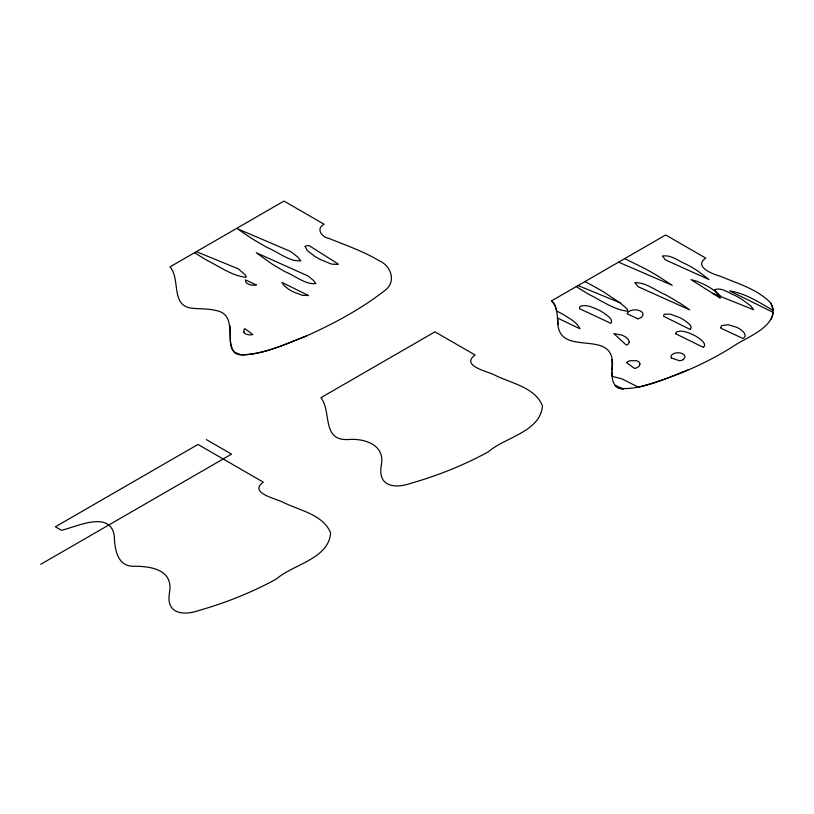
<?xml version="1.0" encoding="UTF-8"?>
<svg xmlns="http://www.w3.org/2000/svg" width="814" height="814" viewBox="0 0 814 814"><rect width="100%" height="100%" fill="white"/><g stroke="black" fill="none" stroke-linecap="round" stroke-linejoin="round"><path stroke-width="1.22" d="M612.016 370.014C618.508 324.003 556.868 361.202 557.722 320.533M611.996 372.151L612.108 376.322L622.313 378.988L638.298 387.179C672.995 377.961 706.583 363.756 736.69 344.129C750.559 335.551 781.603 323.85 770.522 302.788C757.132 288.899 737.443 283.628 720.187 276.139C712.82 274.277 693.121 266.473 705.83 258.16L665.669 234.971L551.627 300.814C558.089 306.898 556.868 316.575 558.19 324.593M690.455 329.253C693.182 325.732 686.884 322.303 684.543 320.37A49.237 28.429 0 0 0 679.812 317.643L670.38 314.153L664.428 314.224A2.666 1.536 0 0 0 663.888 314.692L663.654 316.3L690.15 329.405A2.554 1.475 0 0 0 690.435 329.263M703.611 347.303C707.122 343.834 700.854 339.642 698.29 337.718A43.936 25.366 0 0 0 693.406 334.9C688.329 332.733 682.366 329.884 676.81 331.827A4.701 2.717 0 0 0 675.722 333.73M40.7 564.316L231.542 454.131L206.38 439.601M306.379 336.019C334.391 323.321 362.21 308.486 386.284 289.367C396.276 280.474 390.496 265.466 379.355 260.867C363.522 251.333 345.96 245.319 328.907 238.41C321.499 237.21 315.639 228.429 324.135 224.257L283.974 201.068L169.943 266.911C181.084 279.1 169.739 307.254 193.64 308.343C200.905 309.076 208.323 308.537 215.445 310.439C239.428 314.224 222.944 344.261 236.396 353.775C231.491 350.712 240.13 354.639 241.819 355.026C264.479 354.009 285.551 344.149 306.379 336.019C284.686 344.139 262.607 355.525 238.919 354.66C226.414 350.946 231.695 335.348 229.986 325.753M688.074 369.922C666.371 378.042 644.301 389.428 620.614 388.563A9.056 5.23 0 0 1 617.327 387.352L615.008 385.419L623.514 388.929A11.569 6.685 0 0 1 620.604 388.573C608.109 384.839 613.38 369.261 611.67 359.656M671.56 358.068L679.558 360.755A6.746 3.897 0 0 0 683.16 359.676M712.667 293.355L719.861 296.225L717.053 292.877L711.935 288.95A79.263 45.767 0 0 0 704.832 284.778L696.835 281.237L691.025 279.64L719.983 297.985M578.072 285.551L619.973 302.757L626.77 308.598L627.879 310.327L627.594 311.223C613.807 309.676 601.719 300.753 589.478 294.668A320.289 184.92 0 0 1 579.517 288.655L576.281 286.579M196.378 251.648L238.288 268.854L245.075 274.694L246.184 276.424L245.909 277.32C232.112 275.773 220.034 266.85 207.784 260.765A320.289 184.92 0 0 1 197.822 254.751L194.587 252.676M624.714 258.618L645.329 268.813A360.287 208.008 0 0 1 657.397 275.732L672.232 285.338L618.569 262.169M675.64 333.73L703.428 347.395M584.91 281.593L588.512 283.465A323.596 186.823 0 0 1 604.507 292.521L619.973 302.757M551.627 300.814L554.965 305.291L556.654 311.04A103.49 59.748 0 0 1 563.827 314.825C569.658 318.661 576.851 322.13 579.944 328.734L557.498 318.03L557.651 319.699M770.522 302.788L772.506 306.502L773.28 310.409C759.523 302.727 745.655 293.284 729.934 291.025L773.239 312.393A44.841 25.885 0 0 1 770.736 319.587M243.895 332.112L244.058 329.639A8.221 4.742 0 0 1 244.861 328.673L252.849 334.554A6.746 3.897 0 0 1 243.671 332.163M719.759 296.245A5.495 3.175 0 0 1 720.095 297.995M671.408 358.109A6.97 4.029 0 0 1 674.704 353.225A6.97 4.029 0 0 1 683.557 354.355A6.97 4.029 0 0 1 682.987 359.584M639.967 363.858L639.214 365.985A8.455 4.884 0 0 1 637.555 367.338A8.394 4.843 0 0 1 634.544 368.457L626.546 362.576A8.506 4.915 0 0 1 630.107 360.724L636.548 360.714A6.268 3.622 0 0 1 639.244 362.271L639.967 363.858M169.536 592.297C165.496 613.787 183.018 616.218 199.684 610.246C226.261 602.665 252.147 592.266 276.414 579.008C293.203 564.285 328.775 558.974 330.616 532.926C323.046 514.112 298.809 510.439 282.478 501.984C275.977 498.667 248.25 492.785 263.319 482.163L197.995 444.444L55.383 526.78L61.488 530.301C76.882 526.77 110.277 509.788 114.316 536.05C114.591 548.29 117.013 565.944 132.824 566.249C149.562 566.056 173.596 569.027 169.536 592.297M381.349 465.16C377.32 486.65 394.831 489.082 411.497 483.109C438.085 475.529 463.96 465.13 488.237 451.882C505.016 437.149 540.598 431.837 542.439 405.789C534.859 386.976 510.632 383.313 494.302 374.847C487.8 371.53 460.073 365.649 475.132 355.026L434.971 331.837L320.94 397.68C332 411.915 321.072 441.788 349.44 439.448C365.303 438.532 385.154 445.004 381.349 465.16M300.712 260.724C290.181 262.23 277.686 251.77 267.572 247.71A360.867 208.343 0 0 1 259.635 243.213L254.823 240.344A320.706 185.154 0 0 1 248.484 236.375L237.657 228.866L290.537 251.434L297.619 256.939L300.712 260.724M629.385 341.921L627.95 344.383A4.691 2.707 0 0 1 626.21 345.014L613.766 333.547L622.069 335.185A20.228 11.681 0 0 1 625.956 337.332L628.377 339.601L629.385 341.921M720.787 327.543L720.817 328.195L742.795 338.4A4.457 2.574 0 0 0 743.833 337.952C747.435 335.429 743.111 331.115 740.648 329.578A28.541 16.483 0 0 0 736.711 327.309L728.255 324.776L722.211 325.468A4.599 2.656 0 0 0 721.173 326.414L720.787 327.543M662.698 256.145L665.201 259.788L709.045 279.578L697.71 270.94A181.095 104.558 0 0 0 686.589 264.387C679.242 261.528 670.553 254.233 662.698 256.145M714.967 289.703L716.615 292.755L721.214 296.764L753.652 309.727L750.834 305.993L742.734 299.939A114.448 66.076 0 0 0 735.144 295.523C729.079 293.294 721.306 286.955 714.967 289.703M579.517 307.692L579.599 308.709L610.938 323.362C613.603 319.078 606.806 315.374 603.998 313.075A54.558 31.502 0 0 0 598.605 309.971C593.08 307.6 586.691 304.253 580.586 306.166A3.348 1.933 0 0 0 579.904 306.736L579.517 307.692M315.73 283.537C305.861 284.89 295.136 275.814 285.826 272.049A296.784 171.347 0 0 1 271.449 263.624L256.278 252.757L308.028 275.987L313.492 280.454L315.73 283.537M305.169 246.571L307.234 250.508L314.428 256.095A79.986 46.174 0 0 0 320.268 259.473L331.41 264.062L337.851 264.489A1.964 1.129 0 0 0 338.298 264.082L309.33 245.736L306.145 245.767A1.862 1.068 0 0 0 305.728 245.94L305.169 246.571M635.093 282.733L637.973 286.66L689.712 309.88L684.34 306.125A243.152 140.384 0 0 0 679.486 302.971L671.906 298.372A302.604 174.705 0 0 0 664.967 294.454C655.504 290.425 645.441 282.183 635.093 282.733M308.455 295.502L302.35 295.319L293.274 291.89A48.82 28.185 0 0 1 287.79 288.624L283.862 285.327L281.959 282.407L308.455 295.502M637.901 318.813L627.187 313.807A7.998 4.619 0 0 1 634.92 309.849A7.998 4.619 0 0 1 642.938 313.624A7.998 4.619 0 0 1 637.81 318.803M256.217 284.91L245.492 279.904A8.059 4.65 0 0 0 256.217 284.91"/></g></svg>
